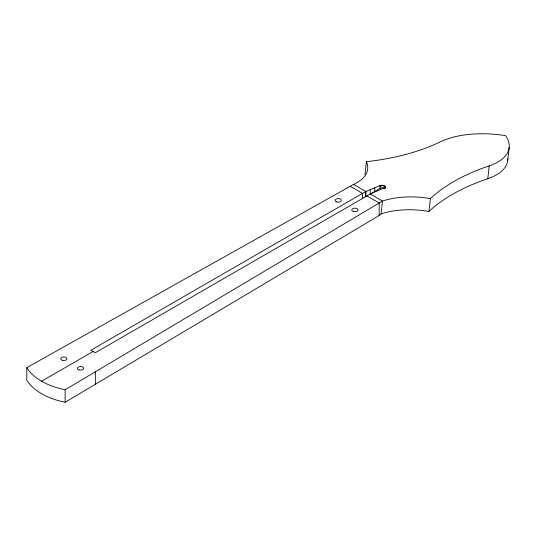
<?xml version="1.0" encoding="UTF-8"?>
<svg xmlns="http://www.w3.org/2000/svg" width="536" height="536" viewBox="0 0 536 536"><rect width="100%" height="100%" fill="white"/><g stroke="black" fill="none" stroke-linecap="round" stroke-linejoin="round"><path stroke-width="0.8" d="M364.969 174.589L366.423 161.711A192.578 94.51 6.4 0 0 440.069 141.946A72.038 35.356 6.4 0 1 505.562 135.675A57.54 28.241 6.4 0 1 489.234 165.872L487.787 178.749L482.876 180.411A236.758 116.198 6.4 0 0 428.941 211.439A58.498 28.71 6.4 0 0 381.042 213.944L379.18 215.499L65.151 402.241A62.397 35.986 -0.1 0 1 41.6 393.726L38.418 391.756A62.397 35.986 -0.1 0 1 26.813 380.158L26.8 367.649L353.579 184.411A53.66 26.338 6.4 0 0 366.423 161.711M365.237 196.9L365.847 191.479L380.084 185.57C381.867 184.9 385.866 185.282 385.27 187.948L384.962 188.377L385.377 187.084M381.042 213.944L382.496 201.074L370.229 194.005L385.27 187.473M428.941 211.439L430.395 198.568A236.758 116.198 6.4 0 1 484.33 167.534L489.234 165.872M507.746 160.217L509.2 147.346M385.27 187.948L385.27 186.675M380.728 185.376L380.084 186.227C381.726 185.382 384.781 185.382 385.377 187.486M380.728 185.938L381.478 185.289M26.8 367.649A62.397 35.986 -0.1 0 0 38.411 379.247L41.587 381.223A62.397 35.986 -0.1 0 0 65.137 389.739L382.496 201.074A58.498 28.71 6.4 0 1 430.395 198.568M381.478 185.764L382.275 185.295M365.853 196.545L365.847 191.479L90.879 350.236L95.261 352.762L380.091 188.324A3.095 1.789 -0.1 0 1 384.473 188.317M41.587 381.223L93.07 351.502M382.275 185.704L383.079 185.416M383.079 185.764L383.83 185.63M383.83 185.938L384.962 186.595M353.579 184.411L365.847 191.479M350.249 186.334L362.517 193.402L362.524 198.461M366.899 195.928L379.166 202.997L379.18 215.499M384.962 186.28L385.27 187.024M380.084 185.57L380.091 188.324M374.778 187.774L374.785 191.386M370.229 189.664L370.235 194.012M95.348 371.77L95.354 384.279M65.137 389.739L65.151 402.241M507.806 158.777A57.54 28.241 6.4 0 1 487.787 178.749M78.993 369.88A3.095 1.789 -0.1 0 0 83.636 368.333A3.095 1.789 -0.1 0 0 78.993 366.792A3.095 1.789 -0.1 0 0 78.993 369.88M353.331 211.492A3.095 1.789 -0.1 0 0 357.974 209.938A3.095 1.789 -0.1 0 0 353.331 208.397A3.095 1.789 -0.1 0 0 353.331 211.492M62.343 360.293A3.095 1.789 -0.1 0 0 66.987 358.738A3.095 1.789 -0.1 0 0 62.343 357.197A3.095 1.789 -0.1 0 0 62.343 360.293M336.682 201.898A3.095 1.789 -0.1 0 0 341.325 200.35A3.095 1.789 -0.1 0 0 336.682 198.802A3.095 1.789 -0.1 0 0 336.682 201.898"/></g></svg>
